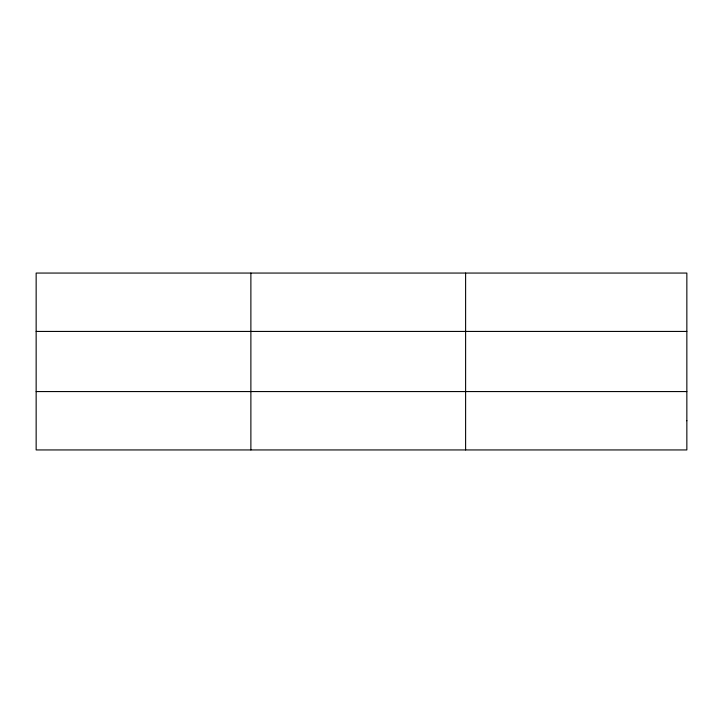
<?xml version="1.0" encoding="UTF-8"?>
<svg xmlns="http://www.w3.org/2000/svg" width="723" height="723" viewBox="0 0 723 723"><rect width="100%" height="100%" fill="white"/><g stroke="black" fill="none" stroke-linecap="round" stroke-linejoin="round"><path stroke-width="1.08" d="M250.881 449.941L250.881 273.059M465.612 449.941L465.612 273.059M36.15 331.432L686.85 331.432M36.15 391.568L686.85 391.568M686.85 420.759L686.85 449.941L36.15 449.941L36.15 273.059L686.85 273.059L686.85 420.759"/></g></svg>
